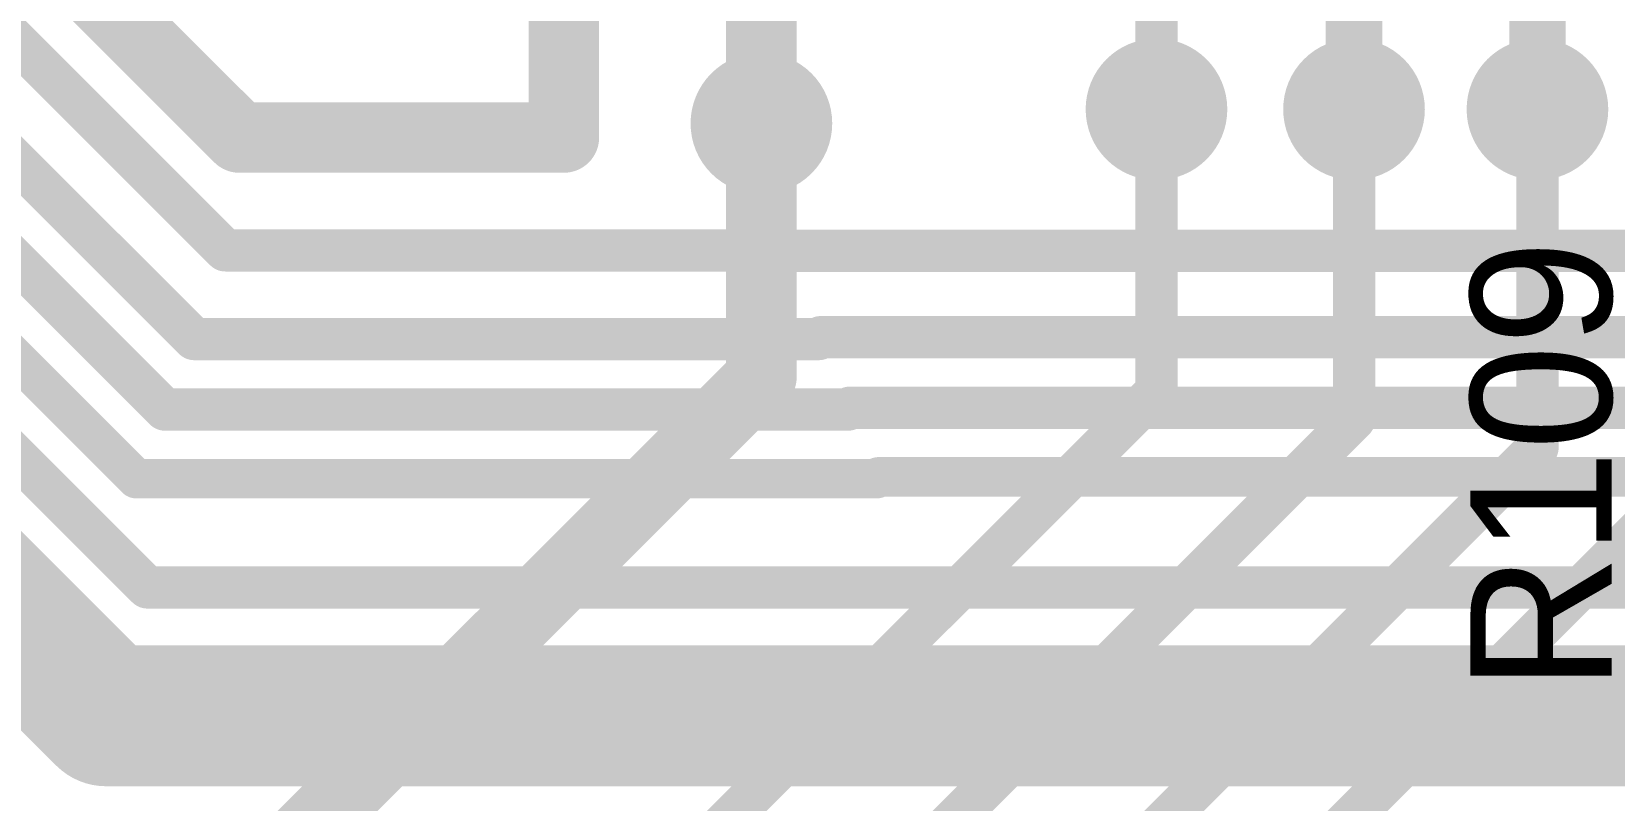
# Model space of a CAD drawing. Header units: millimetres. Extents: x 29 to 180, y 30 to 200.
# Drawn here: x 84.23 to 95.44, y 120 to 125.45 of the extents above; entities that cross this region are included whole.
import ezdxf

# ---------------------------------------------------------------- set-up
doc = ezdxf.new("R2010")
doc.units = ezdxf.units.MM
for name, color, linetype in [('BottomLayer', 5, 'Continuous'), ('BottomSolder', 6, 'Continuous'), ('MultiLayer', 9, 'Continuous'), ('TopLayer', 1, 'Continuous'), ('TopOverlay', 2, 'Continuous'), ('TopSolder', 216, 'Continuous'), ('ViaHoleLayer', 16, 'Continuous')]:
    doc.layers.add(name, color=color, linetype=linetype)

msp = doc.modelspace()

# ---------------------------------------------------------------- linework, layer by layer
at = {"layer": 'BottomLayer'}
for points, const_width in [([(92, 124.9, 1), (92.4, 124.9, 1)], 0.4), ([(93.4, 124.9, 1), (93.8, 124.9, 1)], 0.4), ([(94.7, 124.9, 1), (95.1, 124.9, 1)], 0.4), ([(89.2, 124.8, 1), (89.6, 124.8, 1)], 0.4), ([(89.275, 124.8, 1), (89.525, 124.8, 1)], 0.25), ([(92.125, 124.9, 1), (92.275, 124.9, 1)], 0.15), ([(93.525, 124.9, 1), (93.675, 124.9, 1)], 0.15), ([(94.825, 124.9, 1), (94.975, 124.9, 1)], 0.15), ([(89.275, 123, 1), (89.525, 123, 1)], 0.25), ([(89.275, 123, 1), (89.525, 123, 1)], 0.25), ([(92.125, 122.9, 1), (92.275, 122.9, 1)], 0.15), ([(92.125, 122.9, 1), (92.275, 122.9, 1)], 0.15), ([(93.525, 122.7, 1), (93.675, 122.7, 1)], 0.15), ([(93.525, 122.7, 1), (93.675, 122.7, 1)], 0.15), ([(94.825, 122.5, 1), (94.975, 122.5, 1)], 0.15), ([(94.825, 122.5, 1), (94.975, 122.5, 1)], 0.15)]:
    msp.add_lwpolyline(points, format="xyb", close=True, dxfattribs=dict(at, const_width=const_width))
for points, const_width in [([(89.4, 123), (89.4, 124.8)], 0.5), ([(92.2, 122.9), (92.2, 124.9)], 0.3), ([(93.6, 122.7), (93.6, 124.9)], 0.3), ([(94.9, 122.5), (94.9, 124.9)], 0.3), ([(81.2, 114.8), (89.4, 123)], 0.5), ([(88.9, 119.6), (92.2, 122.9)], 0.3), ([(89.7, 118.8), (93.6, 122.7)], 0.3), ([(91.5, 117.8), (96.3, 122.6)], 0.3), ([(90.7, 118.3), (94.9, 122.5)], 0.3)]:
    msp.add_lwpolyline(points, dxfattribs=dict(at, const_width=const_width))
at = {"layer": 'BottomSolder', "const_width": 0.502}
for points in [[(89.149, 124.8, 1), (89.651, 124.8, 1)], [(91.949, 124.9, 1), (92.451, 124.9, 1)], [(93.349, 124.9, 1), (93.851, 124.9, 1)], [(94.649, 124.9, 1), (95.151, 124.9, 1)]]:
    msp.add_lwpolyline(points, format="xyb", close=True, dxfattribs=at)
at = {"layer": 'MultiLayer', "const_width": 0.4}
for points in [[(92, 124.9, 1), (92.4, 124.9, 1)], [(93.4, 124.9, 1), (93.8, 124.9, 1)], [(94.7, 124.9, 1), (95.1, 124.9, 1)], [(89.2, 124.8, 1), (89.6, 124.8, 1)]]:
    msp.add_lwpolyline(points, format="xyb", close=True, dxfattribs=at)
at = {"layer": 'TopLayer'}
for points, const_width in [([(80.5, 129.9), (85.7, 124.7)], 0.5), ([(80.2, 129.3), (85.6, 123.9)], 0.3), ([(79.851, 128.8), (85.38, 123.271)], 0.3), ([(79.644, 128.3), (85.173, 122.771)], 0.3), ([(79.441, 127.81), (84.97, 122.281)], 0.28), ([(79.238, 127.32), (85.048, 121.51)], 0.3), ([(79.056, 126.3), (84.756, 120.6)], 1), ([(88, 124.7), (88, 126.125)], 0.5), ([(89.4, 124.8), (89.4, 126.125)], 0.5), ([(92.2, 124.9), (92.2, 126.1)], 0.3), ([(93.6, 124.9), (93.6, 125.9)], 0.4), ([(94.9, 124.9), (94.9, 125.8)], 0.4), ([(78.8, 124.5), (84.096, 119.204)], 1), ([(85.7, 124.7), (88, 124.7)], 0.5), ([(85.6, 123.9), (89.6, 123.9)], 0.3), ([(89.6, 123.9), (89.604, 123.896)], 0.3), ([(89.604, 123.896), (100.296, 123.896)], 0.3), ([(85.38, 123.271), (89.807, 123.271)], 0.3), ([(89.807, 123.271), (89.82, 123.284)], 0.3), ([(89.82, 123.284), (104.984, 123.284)], 0.3), ([(85.173, 122.771), (90.014, 122.771)], 0.3), ([(90.014, 122.771), (90.027, 122.784)], 0.3), ([(90.027, 122.784), (112.059, 122.784)], 0.3), ([(84.97, 122.281), (90.217, 122.281)], 0.28), ([(90.217, 122.281), (90.23, 122.294)], 0.28), ([(90.23, 122.294), (126.394, 122.294)], 0.28), ([(85.048, 121.51), (101.39, 121.51)], 0.3), ([(84.756, 120.6), (100.9, 120.6)], 1)]:
    msp.add_lwpolyline(points, dxfattribs=dict(at, const_width=const_width))
for points, const_width in [([(92, 124.9, 1), (92.4, 124.9, 1)], 0.4), ([(93.4, 124.9, 1), (93.8, 124.9, 1)], 0.4), ([(94.7, 124.9, 1), (95.1, 124.9, 1)], 0.4), ([(89.2, 124.8, 1), (89.6, 124.8, 1)], 0.4), ([(93.5, 124.9, 1), (93.7, 124.9, 1)], 0.2), ([(94.8, 124.9, 1), (95, 124.9, 1)], 0.2), ([(89.275, 124.8, 1), (89.525, 124.8, 1)], 0.25), ([(92.125, 124.9, 1), (92.275, 124.9, 1)], 0.15), ([(85.575, 124.7, 1), (85.825, 124.7, 1)], 0.25), ([(85.575, 124.7, 1), (85.825, 124.7, 1)], 0.25), ([(87.875, 124.7, 1), (88.125, 124.7, 1)], 0.25), ([(87.875, 124.7, 1), (88.125, 124.7, 1)], 0.25), ([(85.525, 123.9, 1), (85.675, 123.9, 1)], 0.15), ([(85.525, 123.9, 1), (85.675, 123.9, 1)], 0.15), ([(89.525, 123.9, 1), (89.675, 123.9, 1)], 0.15), ([(89.525, 123.9, 1), (89.675, 123.9, 1)], 0.15), ([(89.529, 123.896, 1), (89.679, 123.896, 1)], 0.15), ([(89.529, 123.896, 1), (89.679, 123.896, 1)], 0.15), ([(85.305, 123.271, 1), (85.455, 123.271, 1)], 0.15), ([(85.305, 123.271, 1), (85.455, 123.271, 1)], 0.15), ([(89.732, 123.271, 1), (89.882, 123.271, 1)], 0.15), ([(89.732, 123.271, 1), (89.882, 123.271, 1)], 0.15), ([(89.745, 123.284, 1), (89.895, 123.284, 1)], 0.15), ([(89.745, 123.284, 1), (89.895, 123.284, 1)], 0.15), ([(85.098, 122.771, 1), (85.248, 122.771, 1)], 0.15), ([(85.098, 122.771, 1), (85.248, 122.771, 1)], 0.15), ([(89.939, 122.771, 1), (90.089, 122.771, 1)], 0.15), ([(89.939, 122.771, 1), (90.089, 122.771, 1)], 0.15), ([(89.952, 122.784, 1), (90.102, 122.784, 1)], 0.15), ([(89.952, 122.784, 1), (90.102, 122.784, 1)], 0.15), ([(84.9, 122.281, 1), (85.04, 122.281, 1)], 0.14), ([(84.9, 122.281, 1), (85.04, 122.281, 1)], 0.14), ([(90.147, 122.281, 1), (90.287, 122.281, 1)], 0.14), ([(90.147, 122.281, 1), (90.287, 122.281, 1)], 0.14), ([(90.16, 122.294, 1), (90.3, 122.294, 1)], 0.14), ([(90.16, 122.294, 1), (90.3, 122.294, 1)], 0.14), ([(84.973, 121.51, 1), (85.123, 121.51, 1)], 0.15), ([(84.973, 121.51, 1), (85.123, 121.51, 1)], 0.15), ([(84.506, 120.6, 1), (85.006, 120.6, 1)], 0.5), ([(84.506, 120.6, 1), (85.006, 120.6, 1)], 0.5)]:
    msp.add_lwpolyline(points, format="xyb", close=True, dxfattribs=dict(at, const_width=const_width))
at = {"layer": 'TopSolder', "const_width": 0.502}
for points in [[(89.149, 124.8, 1), (89.651, 124.8, 1)], [(91.949, 124.9, 1), (92.451, 124.9, 1)], [(93.349, 124.9, 1), (93.851, 124.9, 1)], [(94.649, 124.9, 1), (95.151, 124.9, 1)]]:
    msp.add_lwpolyline(points, format="xyb", close=True, dxfattribs=at)
at = {"layer": 'ViaHoleLayer', "const_width": 0.25}
for points in [[(92.075, 124.9, 1), (92.325, 124.9, 1)], [(93.475, 124.9, 1), (93.725, 124.9, 1)], [(94.775, 124.9, 1), (95.025, 124.9, 1)], [(89.275, 124.8, 1), (89.525, 124.8, 1)]]:
    msp.add_lwpolyline(points, format="xyb", close=True, dxfattribs=at)

# ---------------------------------------------------------------- texts
at = {"layer": 'TopOverlay'}
msp.add_text('R109', height=1, rotation=90, dxfattribs=at).set_placement((95.425, 120.775))

doc.saveas('drawing.dxf')
